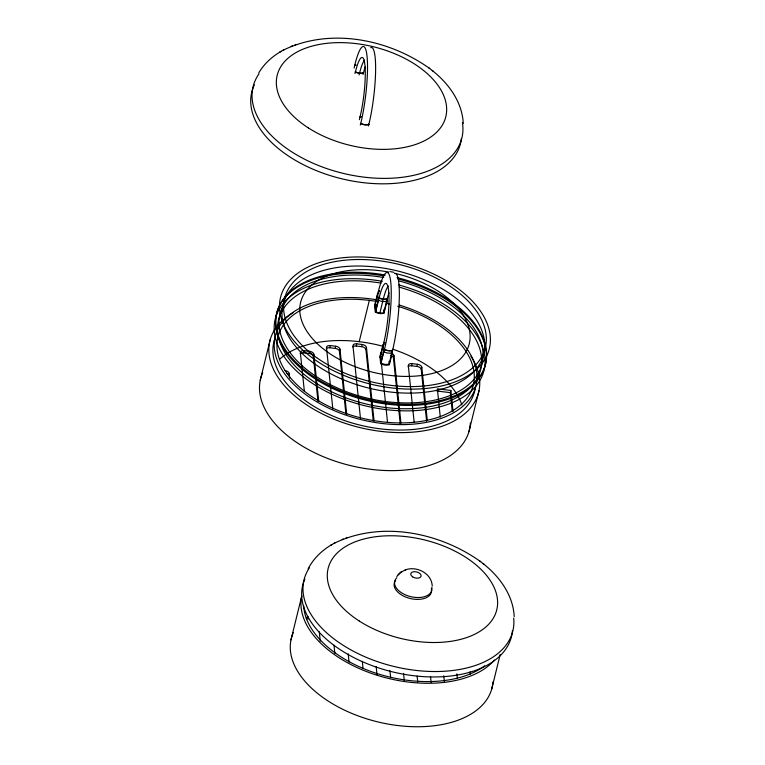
<?xml version="1.0" encoding="UTF-8"?>
<svg xmlns="http://www.w3.org/2000/svg" width="765" height="765" viewBox="0 0 765 765"><rect width="100%" height="100%" fill="white"/><g stroke="black" fill="none" stroke-linecap="round" stroke-linejoin="round"><path stroke-width="1.15" d="M260.234 380.32L270.294 339.383M354.09 68.066L354.711 65.312A48.233 8.013 -83.2 0 1 367.066 56.381A48.233 8.013 -83.2 0 1 360.726 123.528A6.895 4.016 13.8 0 0 368.826 124.504A48.233 8.013 -83.2 0 0 375.577 72.465A48.233 8.013 -83.2 0 0 370.738 47.65M354.96 73.555L355.39 71.814A6.694 3.902 13.8 0 0 363.48 72.79L363.499 72.943A6.895 4.016 13.8 0 1 355.4 71.967L355.39 71.814M359.101 74.903L359.521 73.163M284.896 370.528A4.131 2.41 13.8 0 1 289.199 373.502L288.663 375.682A4.131 2.41 13.8 0 0 286.617 373.368M363.059 74.53L363.48 72.79M359.426 119.684L360.038 116.882A37.208 6.177 -83.2 0 0 364.924 65.082A37.208 6.177 -83.2 0 0 355.4 71.967M300.167 353.755A4.131 2.41 13.8 0 1 303.628 352.837L304.164 350.666L309.557 351.307A4.131 2.41 13.8 0 1 313.86 354.291L318.728 401.424M360.286 125.03L360.707 123.299A6.589 3.844 13.8 0 0 368.797 124.274L368.826 124.504M317.953 401.233L313.334 356.461A4.131 2.41 13.8 0 0 309.022 353.487L309.557 351.307M368.376 125.995L368.797 124.274M313.334 356.461L313.86 354.291M326.301 348.677A4.131 2.41 13.8 0 1 329.753 347.759L330.289 345.589L335.682 346.239A4.131 2.41 13.8 0 1 339.985 349.213L346.688 414.104M345.914 413.922L339.459 351.393A4.131 2.41 13.8 0 0 335.147 348.41L335.682 346.239M339.459 351.393L339.985 349.213M352.77 346.928A4.131 2.41 13.8 0 1 356.222 346.01L356.758 343.839L362.151 344.489A4.131 2.41 13.8 0 1 366.464 347.473L374.056 420.97M359.196 341.668L369.342 300.368M373.272 420.779L365.928 349.643A4.131 2.41 13.8 0 0 361.616 346.66L362.151 344.489M290.977 639.903L301.783 595.935M386.746 298.876L386.975 301.094L384.02 313.115A7.076 4.131 13.8 0 1 375.338 312.072L374.649 305.417L377.604 293.397A7.076 4.131 13.8 0 1 378.981 293.024M375.692 311.671L379.105 297.776A6.694 3.902 13.8 0 0 387.205 298.752L383.791 312.646A6.694 3.902 13.8 0 1 375.692 311.671L375.041 305.321L378.436 291.274A48.233 8.013 -83.2 0 1 390.781 282.342A48.233 8.013 -83.2 0 1 384.451 349.49A6.895 4.016 13.8 0 0 392.541 350.466A48.233 8.013 -83.2 0 0 399.263 299.526A48.233 8.013 -83.2 0 0 394.893 273.478M365.928 349.643L366.464 347.473M375.338 312.072L378.293 300.052L377.604 293.397M379.775 313.535L383.246 299.125M392.082 350.466L392.302 352.684L389.356 364.704A7.076 4.131 13.8 0 1 380.674 363.662L379.985 357.016L382.93 344.996A7.076 4.131 13.8 0 1 384.365 344.604M381.037 363.04L384.422 349.261A6.589 3.844 13.8 0 0 392.522 350.236L389.136 364.016A6.589 3.844 13.8 0 1 381.037 363.04L380.406 356.844L383.762 342.835A37.208 6.177 -83.2 0 0 388.649 291.035A37.208 6.177 -83.2 0 0 379.124 297.929L379.105 297.776M380.674 363.662L383.619 351.642L382.93 344.996M400.248 423.944L393.43 357.877L393.956 355.696A4.131 2.41 13.8 0 0 391.164 353.076M408.108 366.722A4.131 2.41 13.8 0 1 411.57 365.804L412.106 363.624L417.499 364.274A4.131 2.41 13.8 0 1 421.802 367.257L427.281 420.281M426.621 421.276L421.266 369.428A4.131 2.41 13.8 0 0 416.963 366.454L417.499 364.274M421.266 369.428L421.802 367.257M452.268 411.484L450.317 392.636L450.853 390.456L437.36 388.84L440.277 417.116M468.926 431.68L478.986 390.752M491.646 689.294L500.195 654.477M308.142 568.825C313.44 558.555 322.055 550.226 332.029 544.508M258.752 72.943C264.04 63.887 272.044 56.581 281.09 51.37M396.767 576.514L400.43 572.516L405.613 569.772M398.068 574.773L401.309 571.885M283.012 50.289C329.811 27.263 388.419 38.996 429.672 68.496M333.951 543.427C380.75 520.401 439.359 532.134 480.611 561.644M279.799 52.106L284.274 49.572M330.738 545.244L335.213 542.71M294.879 44.953L296.093 44.494M291.169 46.359L292.44 45.881M342.108 539.497L343.38 539.019M345.818 538.091L347.033 537.632M405.785 569.715C416.992 565.88 431.814 573.511 432.235 586.076M405.201 569.906L406.177 569.59M389.978 271.575L393.851 272.311M356.222 346.01L361.616 346.66M329.753 347.759L335.147 348.41M303.628 352.837L309.022 353.487M411.57 365.804L416.963 366.454M436.825 391.011L450.317 392.636M432.225 70.495C448.577 83.366 462.29 102.061 463.265 123.5M483.164 563.633C499.516 576.514 513.229 595.208 514.204 616.647M428.859 67.875L433.086 71.155M479.798 561.013L484.025 564.293M450.853 390.456L453.043 411.666M470.006 671.88L470.255 674.233M456.887 673.86L457.374 678.574M443.757 675.772L444.369 681.663M414.152 422.194L408.309 365.641A4.131 2.41 13.8 0 1 412.106 363.624M430.513 676.537L431.125 682.437M393.956 355.696L400.908 422.949M387.205 298.752L387.214 298.895A6.895 4.016 13.8 0 1 379.124 297.929M383.676 309.787L384.02 313.115M389.012 361.386L389.356 364.704M417.145 676.097L417.757 681.998M380.712 356.442L380.463 354.08A4.131 2.41 13.8 0 1 382.079 352.206M380.951 358.795L387.539 422.51M403.538 673.401L404.274 680.515M389.921 670.589L390.657 677.704M360.439 418.168L352.971 345.847A4.131 2.41 13.8 0 1 356.758 343.839M376.179 666.516L377.03 674.778M362.323 661.352L363.05 668.438M332.832 408.95L326.492 347.597A4.131 2.41 13.8 0 1 330.289 345.589M348.218 653.826L349.07 662.069M333.999 645.134L334.85 653.377M304.384 391.556L300.368 352.675A4.131 2.41 13.8 0 1 304.164 350.666M319.292 631.766L320.258 641.166M289.199 373.502L289.686 378.206M397.035 277.58A107.444 62.701 13.8 0 1 465.971 389.71A107.444 62.701 13.8 0 1 286.206 350.848A107.444 62.701 13.8 0 1 385.264 275.037M398.546 280.784A104.04 60.712 13.8 0 1 462.471 389.213A104.04 60.712 13.8 0 1 289.074 351.231A104.04 60.712 13.8 0 1 383.705 277.532M399.253 287.162A104.04 60.712 13.8 0 1 460.406 395.428A104.04 60.712 13.8 0 1 287.669 357.054A104.04 60.712 13.8 0 1 381.133 283.136M398.833 284.963A107.492 62.72 13.8 0 1 463.274 396.987A107.492 62.72 13.8 0 1 284.427 357.188A107.492 62.72 13.8 0 1 382.395 281.31M397.838 278.909A107.492 62.72 13.8 0 1 465.522 390.963A107.492 62.72 13.8 0 1 286.053 352.158A107.492 62.72 13.8 0 1 383.925 275.907M394.721 273.296A86.818 50.662 13.8 0 1 454.534 363.872A86.818 50.662 13.8 0 1 308.496 333.664A86.818 50.662 13.8 0 1 388.658 272.034M374.649 305.417A7.076 4.131 13.8 0 1 375.892 305.072M386.975 301.094A7.076 4.131 13.8 0 1 378.293 300.052M379.985 357.016A7.076 4.131 13.8 0 1 381.228 356.662M392.302 352.684A7.076 4.131 13.8 0 1 383.619 351.642M375.041 305.321A6.694 3.902 13.8 0 1 376.198 304.996M378.455 291.427A6.694 3.902 13.8 0 1 379.612 291.102M380.406 356.844A6.589 3.844 13.8 0 1 381.563 356.509M383.255 299.249A35.831 5.948 -83.2 0 1 388.304 286.062M378.436 291.274A6.895 4.016 13.8 0 1 379.612 290.968M383.762 342.835A6.895 4.016 13.8 0 1 384.938 342.538M387.214 298.905A37.208 6.177 -83.2 0 1 388.936 292.766M383.781 343.064A6.589 3.844 13.8 0 1 384.948 342.739M461.4 138.503A107.492 62.72 13.8 0 1 338.952 178.082A107.492 62.72 13.8 0 1 254.372 84.877M462.433 122.62A107.492 62.72 13.8 0 1 343.542 173.454A107.492 62.72 13.8 0 1 258.981 73.851M354.731 65.465A6.694 3.902 13.8 0 1 355.897 65.14M359.531 73.287A35.831 5.948 -83.2 0 1 364.589 60.11M354.711 65.312A6.895 4.016 13.8 0 1 355.888 65.015M360.038 116.882A6.895 4.016 13.8 0 1 361.214 116.576M363.499 72.943A37.208 6.177 -83.2 0 1 365.211 66.804M360.066 117.102A6.589 3.844 13.8 0 1 361.223 116.777M512.454 630.465A107.492 62.72 13.8 0 1 391.718 671.68A107.492 62.72 13.8 0 1 304.872 578.962M513.678 618.082A107.492 62.72 13.8 0 1 393.545 666.372A107.492 62.72 13.8 0 1 309.27 567.955M431.307 588.868A19.087 11.14 13.8 0 1 410.375 598.546A19.087 11.14 13.8 0 1 395.658 580.386M431.814 587.224A19.087 11.14 13.8 0 1 409.791 596.413A19.087 11.14 13.8 0 1 396.892 577.69M470.351 422.969A107.492 62.72 13.8 0 1 350.513 465.598A107.492 62.72 13.8 0 1 262.701 372.641M470.886 356.213A107.492 62.72 13.8 0 1 430.991 429.423A107.492 62.72 13.8 0 1 295.223 396.28A107.492 62.72 13.8 0 1 293.1 312.818M475.333 387.606A103.352 60.311 13.8 0 1 360.219 425.168A103.352 60.311 13.8 0 1 274.817 338.752M279.598 359.254A100.598 58.704 13.8 0 1 383.456 346.402M392.808 349.223A100.598 58.704 13.8 0 1 461.878 404.886M397.733 306.277A100.598 58.704 13.8 0 1 452.392 410.862A100.598 58.704 13.8 0 1 286.244 372.278A100.598 58.704 13.8 0 1 377.107 301.486M387.367 303.533A100.598 58.704 13.8 0 1 389.452 304.03M399.416 305.101A103.352 60.311 13.8 0 1 454.037 412.498A103.352 60.311 13.8 0 1 283.633 372.364A103.352 60.311 13.8 0 1 377.145 299.851M385.608 301.486A103.352 60.311 13.8 0 1 387.692 301.955M390.628 355.247A4.131 2.41 13.8 0 1 393.43 357.877M380.119 355.371A4.131 2.41 13.8 0 1 381.228 354.491M484.666 665.799A100.598 58.704 13.8 0 1 375.223 672.961A100.598 58.704 13.8 0 1 303.676 605.727M306.316 617.91A100.598 58.704 13.8 0 1 308.037 616.408M492.947 682.045A103.352 60.311 13.8 0 1 376.858 721.672A103.352 60.311 13.8 0 1 293.358 632.521M494.477 660.013A103.352 60.311 13.8 0 1 374.802 674.529A103.352 60.311 13.8 0 1 301.659 596.432M306.44 618.885A4.131 2.41 13.8 0 1 308.62 618.742M315.075 364.178A103.352 60.311 13.8 0 0 482.419 358.412A103.352 60.311 13.8 0 0 352.569 266.105A103.352 60.311 13.8 0 0 315.075 364.178M313.946 359.043A107.492 62.72 13.8 0 0 487.974 353.048A107.492 62.72 13.8 0 0 352.942 257.04A107.492 62.72 13.8 0 0 313.946 359.043M316.672 357.657A103.352 60.311 13.8 0 0 484.016 351.89A103.352 60.311 13.8 0 0 354.176 259.584A103.352 60.311 13.8 0 0 316.672 357.657M308.333 127.898A86.818 50.662 13.8 0 0 445.708 117.112A86.818 50.662 13.8 0 0 330.461 42.983A86.818 50.662 13.8 0 0 308.333 127.898M359.273 621.037A86.818 50.662 13.8 0 0 496.657 610.25A86.818 50.662 13.8 0 0 381.41 536.122A86.818 50.662 13.8 0 0 359.273 621.037M412.679 576.886A5.307 3.098 13.8 0 0 421.075 576.227A5.307 3.098 13.8 0 0 414.028 571.694A5.307 3.098 13.8 0 0 412.679 576.886"/></g></svg>
